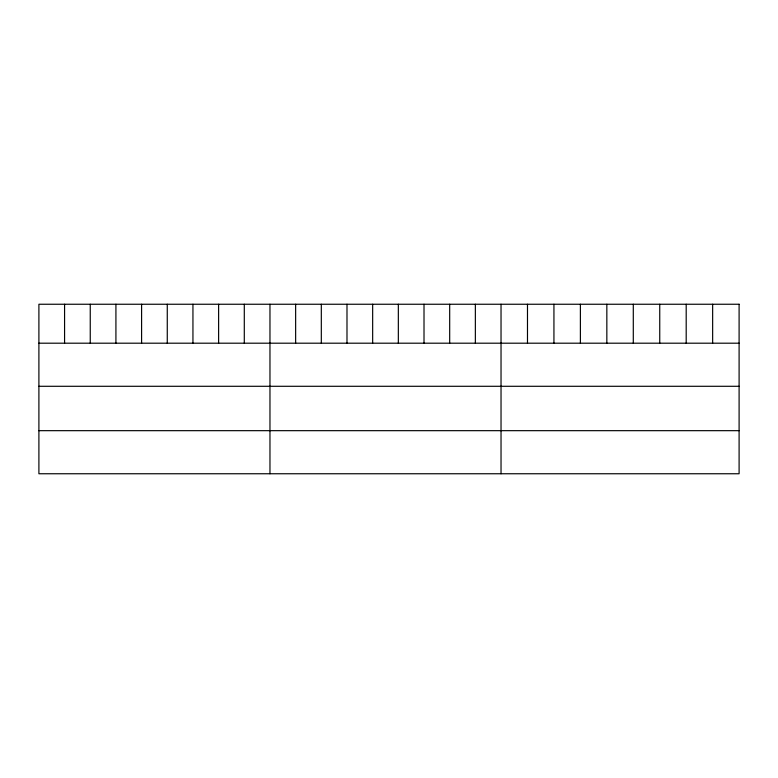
<?xml version="1.0" encoding="UTF-8"?>
<svg xmlns="http://www.w3.org/2000/svg" width="778" height="778" viewBox="0 0 778 778"><rect width="100%" height="100%" fill="white"/><g stroke="black" fill="none" stroke-linecap="round" stroke-linejoin="round"><path stroke-width="1.17" d="M38.9 343.195L739.1 343.195M38.9 386.287L739.1 386.287M38.9 430.672L739.1 430.672M712.648 304.247L712.648 343.195M686.196 304.247L686.196 343.195M659.744 304.247L659.744 343.195M633.292 304.247L633.292 343.195M606.84 304.247L606.84 343.195M580.388 304.247L580.388 343.195M553.936 304.247L553.936 343.195M527.484 304.247L527.484 343.195M501.032 304.247L501.032 473.753M475.358 304.247L475.358 343.195M449.684 304.247L449.684 343.195M424.01 304.247L424.01 343.195M398.336 304.247L398.336 343.195M372.662 304.247L372.662 343.195M346.988 304.247L346.988 343.195M321.314 304.247L321.314 343.195M295.64 304.247L295.64 343.195M269.966 304.247L269.966 473.753M244.292 304.247L244.292 343.195M218.618 304.247L218.618 343.195M192.944 304.247L192.944 343.195M167.27 304.247L167.27 343.195M141.596 304.247L141.596 343.195M115.922 304.247L115.922 343.195M90.248 304.247L90.248 343.195M64.574 304.247L64.574 343.195M739.1 304.247L38.9 304.247L38.9 473.753L739.1 473.753L739.1 304.247"/></g></svg>
